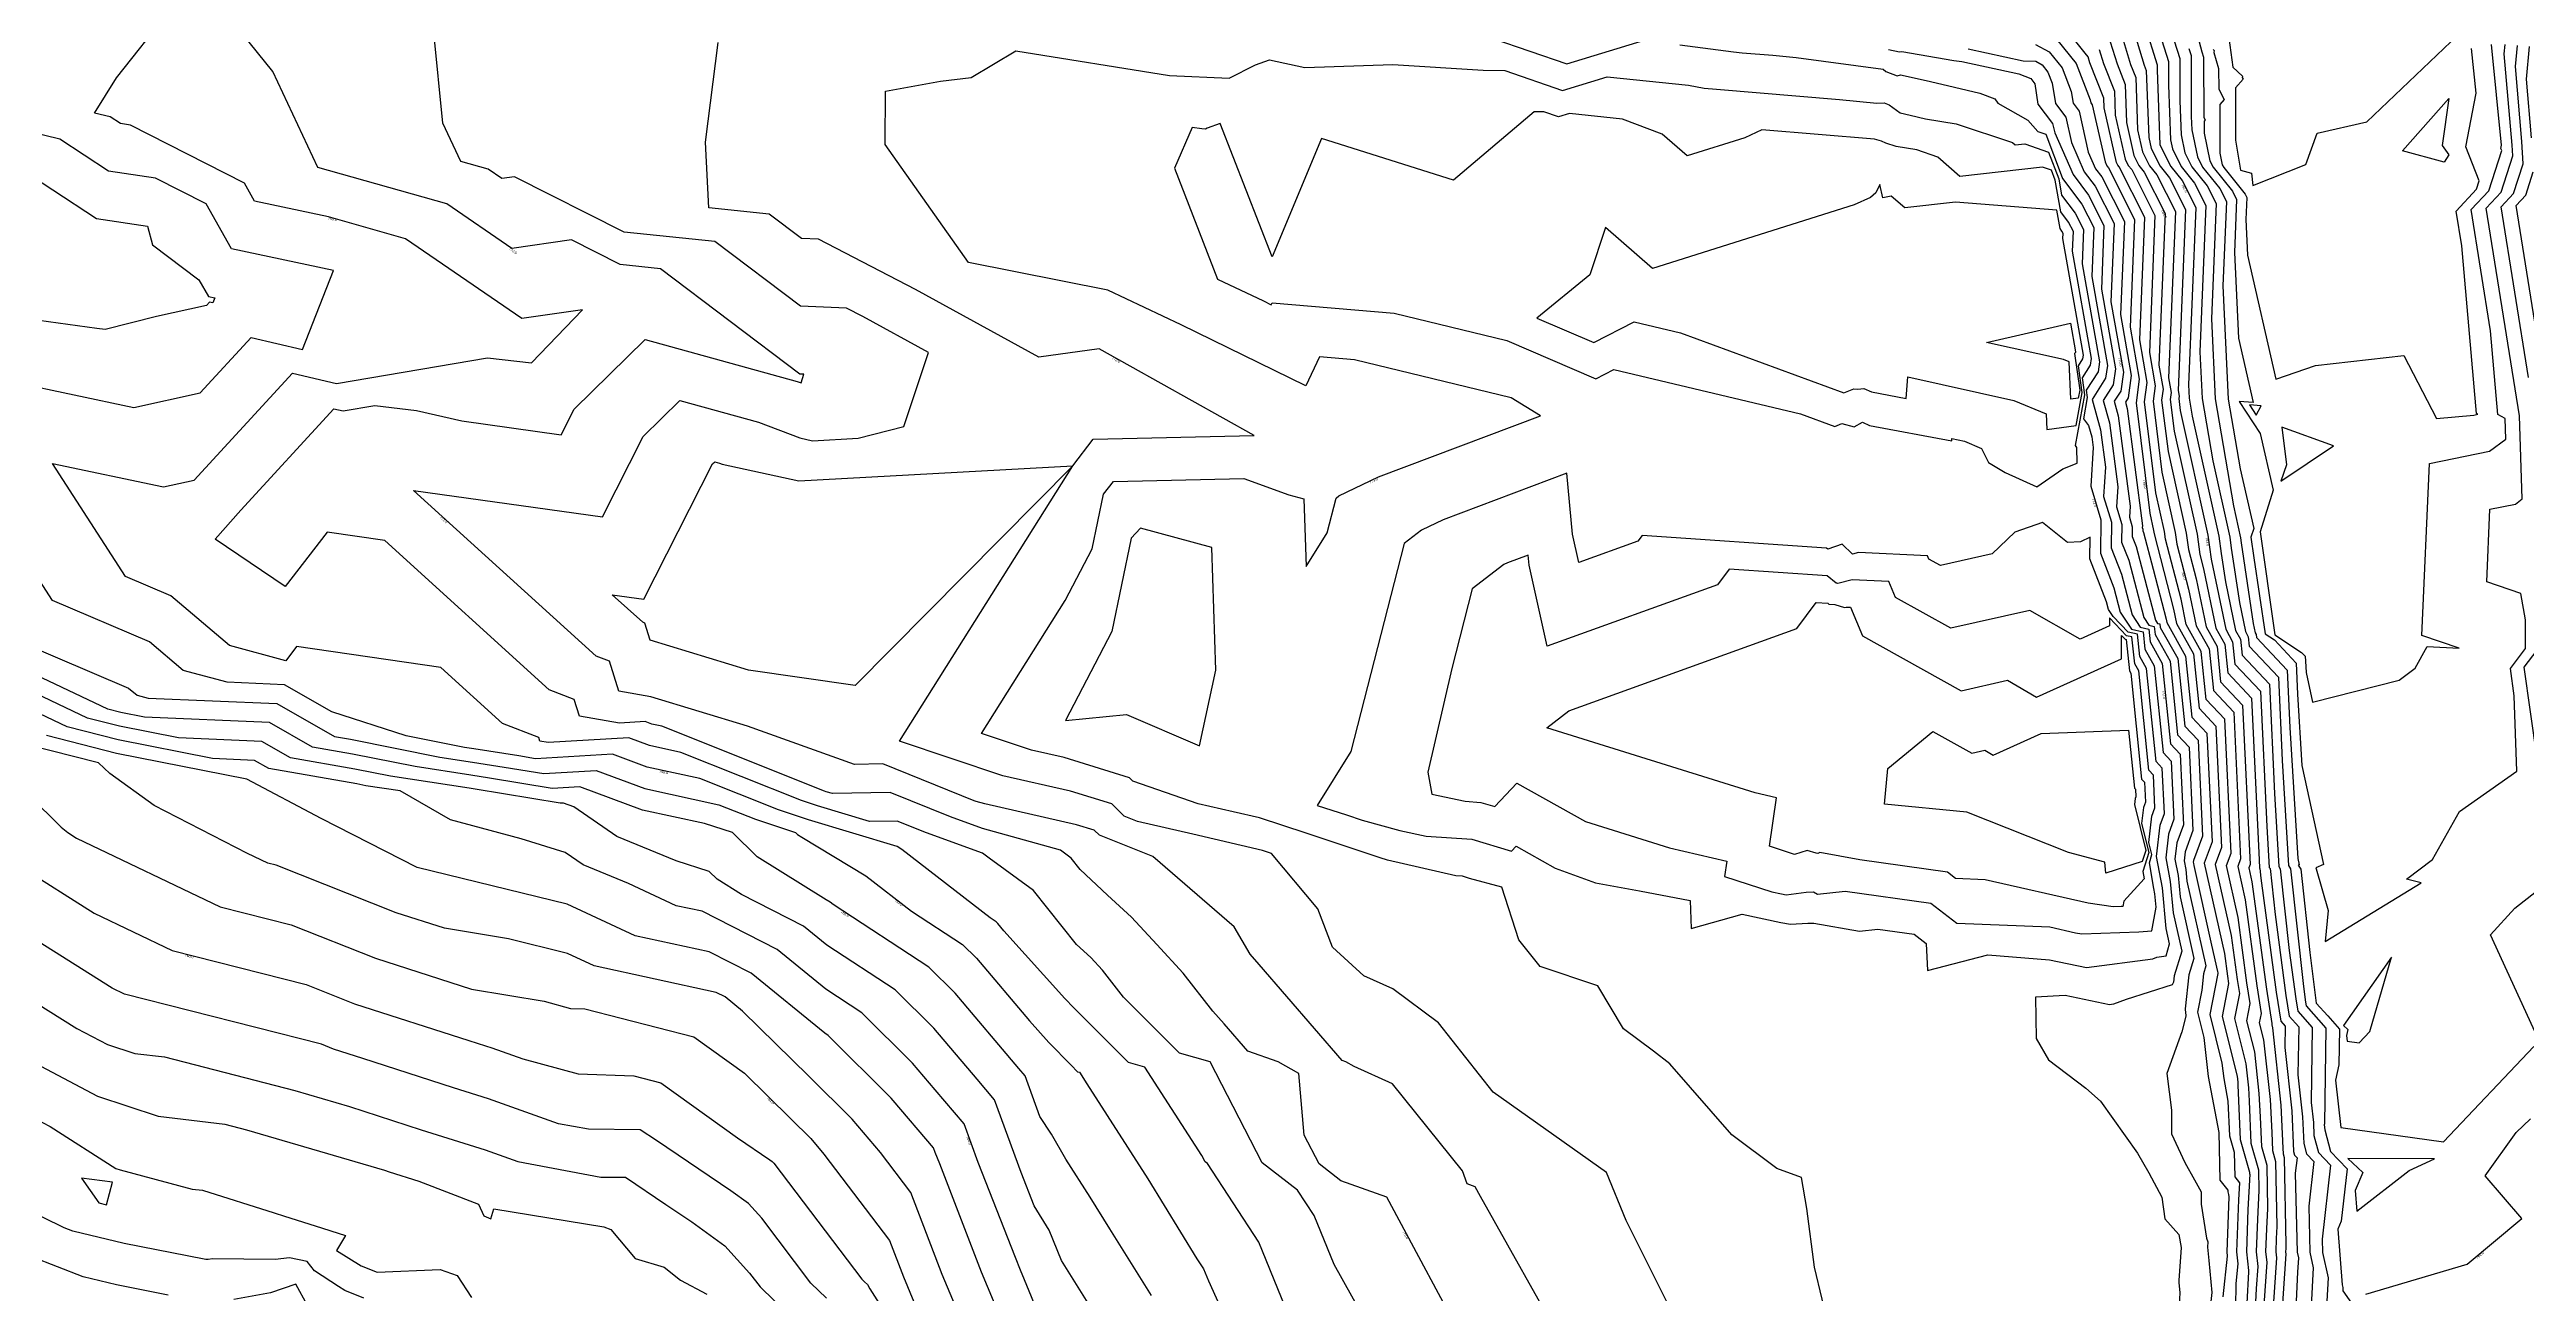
# Model space of a CAD drawing. Extents: x 1684434 to 1702565, y 997334 to 1000228.
# Drawn here: x 1699718.4 to 1700201.3, y 999143.1 to 999385.8 of the extents above; entities that cross this region are included whole.
import ezdxf

# ---------------------------------------------------------------- set-up
doc = ezdxf.new("R2010")
doc.units = 0
doc.layers.add('Default', color=7, linetype='Continuous')

msp = doc.modelspace()

# ---------------------------------------------------------------- linework, layer by layer
at = {"layer": 'Default'}
for points in [[(1699979.47, 999129.67), (1699968.82, 999148.77), (1699964.9, 999158.37), (1699961.71, 999163.25), (1699954.78, 999168.61), (1699944.66, 999188.28), (1699938.69, 999190), (1699927.77, 999200.9), (1699923.65, 999206.16), (1699921.37, 999208.64), (1699918.63, 999211.22), (1699910.19, 999221.72), (1699901.57, 999228.04), (1699900.29, 999229.03), (1699889.35, 999232.99), (1699883.67, 999235.28), (1699878.25, 999235.17), (1699868.08, 999238.25), (1699864.98, 999239.28), (1699841.45, 999248.66), (1699835.33, 999250), (1699831.32, 999251.49), (1699815.62, 999250.57), (1699813.98, 999250.85), (1699813.76, 999251.54), (1699806.71, 999254.3), (1699794.69, 999265.21), (1699766.57, 999269.29), (1699764.45, 999266.53), (1699753.49, 999269.49), (1699742.02, 999279.22), (1699733.21, 999282.98), (1699718.99, 999305.03), (1699740.58, 999300.44), (1699746.6, 999301.78), (1699765.74, 999322.62), (1699774.36, 999320.64), (1699803.8, 999325.65), (1699812.37, 999324.66), (1699822.32, 999335.01), (1699810.47, 999333.3), (1699787.81, 999348.84), (1699772.75, 999353.1), (1699758.37, 999356.17), (1699756.4, 999359.68), (1699734.15, 999371.01), (1699732.22, 999371.3), (1699730.22, 999372.61), (1699727.18, 999373.35), (1699731.46, 999380.2), (1699751.82, 999406.04)], [(1700124.45, 999390.16), (1700126.74, 999382.71), (1700127.16, 999381.65), (1700127.64, 999368.61), (1700128.12, 999366.47), (1700129.85, 999363.01), (1700131.67, 999360.75), (1700134.8, 999354.56), (1700133.36, 999319.24), (1700133.55, 999318.16), (1700133.48, 999317.66), (1700133.77, 999315.35), (1700139.17, 999291.04), (1700139.81, 999286.36), (1700139.86, 999286.02), (1700142.63, 999272.67), (1700143.99, 999270.25), (1700144.43, 999265.9), (1700149.42, 999260.61), (1700150.65, 999234.2), (1700151.12, 999226.24), (1700151.28, 999225.99), (1700152.26, 999217.08), (1700154.39, 999201.24), (1700155.04, 999197.22), (1700156.86, 999195.15), (1700156.71, 999185.77), (1700157.61, 999177.6), (1700157.85, 999172.4), (1700158.39, 999170.37), (1700159.81, 999168.89), (1700158.82, 999160.15), (1700159.03, 999151.18), (1700159.71, 999148.13), (1700159.28, 999140.66)], [(1700126.89, 999390.44), (1700129.27, 999382.79), (1700129.27, 999381.82), (1700129.81, 999367.17), (1700131.91, 999362.97), (1700134.12, 999360.22), (1700136.79, 999354.95), (1700135.38, 999320.34), (1700135.5, 999317.74), (1700136.09, 999314.26), (1700141.29, 999290.86), (1700141.76, 999287.43), (1700142.58, 999281.94), (1700144.55, 999272.45), (1700145.52, 999270.73), (1700145.83, 999267.63), (1700151.16, 999261.97), (1700152.16, 999240.65), (1700153, 999226.41), (1700153.28, 999225.96), (1700155.02, 999210.03), (1700156.29, 999200.61), (1700156.68, 999198.22), (1700159.52, 999195), (1700159.28, 999180.41), (1700159.72, 999176.47), (1700159.83, 999173.96), (1700160.72, 999170.61), (1700163.06, 999168.16), (1700161.44, 999153.72), (1700161.5, 999151.15), (1700162.6, 999146.2), (1700162.01, 999135.96)], [(1700142.85, 999390.92), (1700144.04, 999382.31), (1700145.91, 999380.57), (1700145.85, 999380.32), (1700146.03, 999379.97), (1700144.52, 999378.28), (1700144.55, 999368.1), (1700145.5, 999362.22), (1700147.64, 999361.63), (1700147.93, 999359.25), (1700158.27, 999363.3), (1700160.47, 999369.44), (1700170.12, 999371.63), (1700186.5, 999387.26)], [(1699995.4, 999131.46), (1699979.1, 999161.9), (1699970.16, 999165.12), (1699965.89, 999168.42), (1699963, 999174.04), (1699961.96, 999186.03), (1699957.89, 999188.31), (1699952.02, 999190.37), (1699947.39, 999195.72), (1699945.2, 999198.22), (1699939.42, 999205.58), (1699934.26, 999211.22), (1699929.35, 999216.52), (1699924.67, 999220.83), (1699919.34, 999225.85), (1699917.56, 999228.06), (1699915.49, 999229.57), (1699900.27, 999233.84), (1699894.01, 999236.1), (1699882.25, 999240.84), (1699871.02, 999240.63), (1699869.82, 999240.99), (1699869.46, 999241.11), (1699837.73, 999253.77), (1699835.78, 999254.2), (1699834.5, 999254.67), (1699829.5, 999254.38), (1699821.69, 999255.72), (1699820.66, 999258.98), (1699815.82, 999260.88), (1699783.74, 999289.98), (1699772.49, 999291.61), (1699764.34, 999281), (1699750.71, 999290.26), (1699755.69, 999295.94), (1699773.82, 999315.68), (1699775.64, 999315.26), (1699781.84, 999316.32), (1699789.95, 999315.38), (1699798.76, 999313.32), (1699818.14, 999310.61), (1699820.68, 999315.6), (1699834.48, 999329.22), (1699864.15, 999321.03), (1699864.89, 999320.75), (1699865.44, 999322.42), (1699864.67, 999322.45), (1699837.52, 999343.01), (1699829.66, 999343.82), (1699820.15, 999348.62), (1699808.52, 999346.95), (1699795.86, 999355.63), (1699770.68, 999362.75), (1699761.92, 999381.48), (1699755.94, 999388.85)], [(1700013.92, 999132.55), (1699997.34, 999162.03), (1699996.31, 999163.94), (1699994.74, 999164.51), (1699993.86, 999167.04), (1699980.18, 999184.03), (1699972.73, 999187.43), (1699971.11, 999188.34), (1699970.42, 999188.59), (1699954.2, 999207.31), (1699952.45, 999209.31), (1699949.33, 999214.64), (1699933.46, 999228.35), (1699923.08, 999232.5), (1699922.04, 999233.5), (1699918.63, 999234.55), (1699900.71, 999238.61), (1699899.07, 999239.07), (1699898.68, 999239.21), (1699880.83, 999246.41), (1699875.33, 999246.3), (1699854.43, 999253.77), (1699835.59, 999259.52), (1699829.4, 999260.59), (1699827.57, 999266.43), (1699824.93, 999267.46), (1699789.35, 999299.73), (1699826.19, 999294.59), (1699834.15, 999310.26), (1699841.28, 999317.29), (1699856.59, 999313.06), (1699864.64, 999310.01), (1699867.12, 999309.46), (1699876.02, 999309.95), (1699884.95, 999312.25), (1699889.75, 999326.65), (1699876.92, 999333.68), (1699873.77, 999335.32), (1699864.82, 999335.67), (1699848.11, 999348.33), (1699830.43, 999350.14), (1699809.02, 999360.94), (1699806.57, 999360.59), (1699803.9, 999362.42), (1699798.6, 999363.92), (1699795.09, 999371.42), (1699793.34, 999389.05)], [(1700034.07, 999140.69), (1700025.73, 999157.35), (1700021.91, 999166.76), (1699999.8, 999182.42), (1699989.14, 999195.92), (1699980.28, 999202.52), (1699974.64, 999205.11), (1699968.49, 999210.67), (1699965.66, 999218.14), (1699956.6, 999228.94), (1699955.46, 999229.33), (1699954.89, 999229.51), (1699941.31, 999232.71), (1699930.51, 999235.2), (1699927.92, 999236.24), (1699925.48, 999238.62), (1699917.42, 999241.1), (1699904.22, 999244.09), (1699884.07, 999250.88), (1699917.86, 999304.56), (1699921.88, 999309.75), (1699953.26, 999310.45), (1699923, 999327.36), (1699911.28, 999325.77), (1699887.22, 999338.96), (1699868.32, 999348.76), (1699864.97, 999348.9), (1699858.7, 999353.64), (1699846.91, 999354.85), (1699846.28, 999367.7), (1699848.77, 999387.1)], [(1700065.43, 999135.79), (1700062.45, 999148.29), (1700060.99, 999159.68), (1700059.94, 999165.77), (1700055.11, 999167.54), (1700046.36, 999174.08), (1700034.28, 999187.94), (1700031.08, 999190.42), (1700025.21, 999194.75), (1700020.21, 999203.12), (1700009.01, 999206.88), (1700004.81, 999212.11), (1700001.54, 999222.35), (1699995.24, 999224.09), (1699993.84, 999224.51), (1699992.56, 999224.6), (1699979.26, 999227.66), (1699977.8, 999228.07), (1699963.34, 999232.9), (1699954.25, 999235.87), (1699949.16, 999237.07), (1699942.34, 999238.65), (1699929.58, 999243.08), (1699928.91, 999243.73), (1699916.2, 999247.65), (1699909.83, 999249.09), (1699900.1, 999252.37), (1699916.41, 999278.28), (1699921.68, 999288.4), (1699923.86, 999299.01), (1699925.8, 999301.51), (1699951.19, 999302.08), (1699959.99, 999298.93), (1699962.94, 999298.13), (1699963.36, 999284.94), (1699967.46, 999291.49), (1699969.19, 999298.26), (1699969.75, 999298.69), (1699977.48, 999302.41), (1700009.07, 999314.32), (1700003.36, 999317.81), (1699972.77, 999325.25), (1699965.97, 999325.83), (1699963.32, 999320.15), (1699939.03, 999332.04), (1699924.71, 999338.82), (1699897.53, 999344.23), (1699881.28, 999367.2), (1699881.36, 999377.63), (1699892.09, 999379.58), (1699898.06, 999380.32), (1699906.79, 999385.5), (1699936.73, 999380.71), (1699948.38, 999380.14), (1699953.51, 999382.76), (1699956.2, 999383.76), (1699963.1, 999382.23), (1699980.25, 999382.84), (1699997.86, 999381.7), (1700002.11, 999381.66), (1700013.36, 999377.78), (1700022.02, 999380.43), (1700037.92, 999378.77), (1700040.94, 999378.23), (1700043.34, 999378.03), (1700067.34, 999376.02), (1700074.62, 999375.32), (1700076.08, 999375.33), (1700077.01, 999374.98), (1700079.2, 999373.39), (1700081.13, 999372.98), (1700084.11, 999372.26), (1700090.08, 999371.28), (1700101.08, 999367.59), (1700101.58, 999367.15), (1700103.47, 999367.36), (1700108.12, 999365.72), (1700110.09, 999360.54), (1700110.65, 999357.35), (1700113.31, 999353.84), (1700114.92, 999350.65), (1700114.65, 999343.96), (1700118.02, 999324.82), (1700117.75, 999322.9), (1700115.46, 999319.31), (1700115.65, 999317.91), (1700114.89, 999313.74), (1700115.88, 999312.43), (1700116.51, 999310.18), (1700116.78, 999308.1), (1700116.32, 999300.6), (1700118.31, 999294.02), (1700118.23, 999287.49), (1700120.85, 999280.73), (1700122.09, 999276), (1700124.27, 999272.72), (1700126.53, 999272.21), (1700126.89, 999268.8), (1700128.72, 999265.53), (1700130.45, 999248.63), (1700132.02, 999246.96), (1700132.55, 999235.63), (1700131.48, 999232.74), (1700130.95, 999228.08), (1700131.84, 999223.46), (1700132.38, 999217.4), (1700134.06, 999209.89), (1700132.58, 999205.06), (1700132.46, 999203.85), (1700132.17, 999203.36), (1700123.22, 999200.47), (1700120.79, 999199.54), (1700119.98, 999199.44), (1700111.31, 999201.25), (1700105.53, 999200.95), (1700105.66, 999192.84), (1700108.08, 999188.72), (1700115.35, 999183.2), (1700118.24, 999180.62), (1700125.47, 999170.49), (1700127.65, 999166.64), (1700130.18, 999161.89), (1700130.79, 999157.7), (1700133.47, 999154.63), (1700133.95, 999152.09)], [(1699999.74, 999387.92), (1700014.17, 999382.94), (1700029.34, 999387.57)], [(1700036.19, 999386.69), (1700046.7, 999385.27), (1700048.34, 999385.13), (1700054.34, 999384.63), (1700058.88, 999384.19), (1700075.88, 999381.95), (1700076.41, 999381.46), (1700078.58, 999380.63), (1700079.24, 999380.83), (1700084.21, 999379.68), (1700087.32, 999379.02), (1700094.68, 999377.24), (1700097.62, 999376.16), (1700098.21, 999375.3), (1700104.07, 999372), (1700105.98, 999369.79), (1700107.57, 999369.23), (1700110.77, 999360.81), (1700110.8, 999360.61), (1700114.6, 999355.6), (1700116.91, 999351.04), (1700116.52, 999341.49), (1700119.57, 999324.15), (1700119.22, 999321.63), (1700116.59, 999317.51), (1700118.24, 999311.57), (1700119.18, 999304.29), (1700118.84, 999298.58), (1700120.35, 999293.56), (1700120.29, 999288.58), (1700122.29, 999283.43), (1700124.38, 999275.49), (1700125.97, 999273.09), (1700127.62, 999272.71), (1700127.89, 999270.22), (1700130.25, 999266), (1700131.85, 999250.36), (1700133.76, 999248.33), (1700134.4, 999234.53), (1700133.11, 999231.02), (1700132.74, 999227.81), (1700133.35, 999224.63), (1700133.73, 999220.47), (1700136.41, 999208.46), (1700135.44, 999205.27), (1700134.76, 999198.66), (1700134.71, 999198.39), (1700134.79, 999198.08), (1700134.88, 999197.25), (1700134.06, 999194.18), (1700131.13, 999186.06), (1700132.06, 999178.87), (1700132.06, 999174.27), (1700134.64, 999168.7), (1700136.58, 999165.27), (1700137.82, 999162.94), (1700137.84, 999160.58), (1700138.92, 999153.9), (1700139.15, 999153.22), (1700139.07, 999152.15), (1700139.35, 999149.55), (1700139.9, 999143.32)], [(1700076.88, 999385.76), (1700079.05, 999385.3), (1700079.5, 999385.34), (1700089.62, 999383.58), (1700091.2, 999383.39), (1700102.29, 999380.99), (1700104.67, 999380.11), (1700105.4, 999379.05), (1700106.02, 999375.12), (1700108.89, 999371.35), (1700109.31, 999369.5), (1700112.87, 999361.36), (1700115.9, 999357.36), (1700118.9, 999351.43), (1700118.39, 999339.02), (1700121.12, 999323.49), (1700120.7, 999320.37), (1700118.75, 999317.33), (1700119.97, 999312.95), (1700121.59, 999300.48), (1700121.35, 999296.55), (1700122.39, 999293.1), (1700122.35, 999289.68), (1700123.72, 999286.14), (1700126.66, 999274.98), (1700127.67, 999273.45), (1700128.72, 999273.22), (1700128.89, 999271.64), (1700131.78, 999266.48), (1700133.24, 999252.09), (1700135.5, 999249.69), (1700136.26, 999233.43), (1700134.73, 999229.29), (1700134.53, 999227.54), (1700134.87, 999225.81), (1700135.07, 999223.54), (1700138.76, 999207.02), (1700138.29, 999205.49), (1700137.96, 999202.29), (1700137.12, 999197.98), (1700138.35, 999193.08), (1700139.23, 999185.47), (1700141.28, 999174.55), (1700141.48, 999165.24), (1700143.06, 999163.3), (1700143.07, 999162.98), (1700143.16, 999162.42), (1700143.24, 999161.95)], [(1700092.46, 999385.87), (1700103.14, 999383.55), (1700105.59, 999383.47), (1700106.83, 999382.79), (1700107.99, 999381.35), (1700108.83, 999379.21), (1700109.46, 999375.2), (1700111.47, 999372.56), (1700112.58, 999367.62), (1700115.07, 999361.92), (1700117.19, 999359.12), (1700120.89, 999351.82), (1700120.26, 999336.55), (1700122.68, 999322.82), (1700122.17, 999319.1), (1700120.92, 999317.15), (1700121.7, 999314.33), (1700123.99, 999296.67), (1700123.86, 999294.52), (1700124.43, 999292.64), (1700124.41, 999290.78), (1700125.16, 999288.84), (1700128.94, 999274.47), (1700129.37, 999273.82), (1700129.81, 999273.72), (1700129.88, 999273.05), (1700133.3, 999266.95), (1700134.64, 999253.81), (1700137.24, 999251.06), (1700138.11, 999232.33), (1700136.36, 999227.56), (1700136.32, 999227.27), (1700136.38, 999226.98), (1700136.41, 999226.61), (1700139.88, 999211.09), (1700141.04, 999205.92), (1700141.08, 999205.64), (1700141.09, 999205.55), (1700139.54, 999197.56), (1700141.91, 999188.08), (1700142.26, 999185.04), (1700143.08, 999180.67), (1700143.37, 999173.85), (1700144.28, 999170.68), (1700144.39, 999165.87)], [(1700105.57, 999386.75), (1700108.23, 999385.28), (1700110.74, 999382.18), (1700112.54, 999377.56), (1700112.9, 999375.27), (1700114.04, 999373.76), (1700115.85, 999365.74), (1700117.28, 999362.48), (1700118.49, 999360.89), (1700122.88, 999352.21), (1700122.13, 999334.08), (1700124.23, 999322.15), (1700123.64, 999317.84), (1700123.08, 999316.97), (1700123.43, 999315.72), (1700126.4, 999292.85), (1700126.38, 999292.5), (1700126.47, 999292.18), (1700126.47, 999291.87), (1700126.59, 999291.55), (1700128.48, 999284.38), (1700131, 999274.62), (1700131.13, 999274.03), (1700134.83, 999267.42), (1700136.04, 999255.54), (1700138.98, 999252.42), (1700139.97, 999231.23), (1700138.43, 999227.05), (1700142.38, 999209.42), (1700142.98, 999205.01), (1700143.2, 999203.6), (1700141.95, 999197.15), (1700144.85, 999185.53), (1700144.98, 999184.37), (1700145.01, 999183.73), (1700145.47, 999173.15), (1700147.28, 999166.81), (1700147.29, 999166.5), (1700147.35, 999166.43), (1700146.98, 999159.5), (1700146.66, 999151.25), (1700147.07, 999147.6)], [(1700109.64, 999387.77), (1700113.48, 999383.01), (1700116.24, 999375.91), (1700116.33, 999375.34), (1700116.62, 999374.97), (1700119.12, 999363.86), (1700119.48, 999363.04), (1700119.78, 999362.65), (1700124.86, 999352.61), (1700124, 999331.6), (1700125.78, 999321.49), (1700125.15, 999316.86), (1700127.83, 999295.3), (1700128.58, 999291.95), (1700128.67, 999291.28), (1700132.47, 999276.58), (1700133.04, 999273.8), (1700136.36, 999267.89), (1700137.44, 999257.27), (1700140.72, 999253.79), (1700141.82, 999230.13), (1700140.61, 999226.83), (1700143.73, 999212.93), (1700144.88, 999204.38), (1700145.32, 999201.65), (1700144.36, 999196.74), (1700146.58, 999187.89), (1700147.09, 999183.24), (1700147.21, 999180.66), (1700147.56, 999172.44), (1700149.04, 999167.28), (1700149.12, 999163.24), (1700148.82, 999157.62), (1700148.57, 999151.24), (1700148.89, 999148.42), (1700148.6, 999144.1), (1700148.11, 999134.89)], [(1700150.15, 999140.88), (1700150.71, 999149.24), (1700150.49, 999151.23), (1700150.66, 999155.73), (1700150.87, 999159.71), (1700150.7, 999168.07), (1700149.65, 999171.74), (1700149.4, 999177.59), (1700149.19, 999182.11), (1700148.3, 999190.24), (1700146.77, 999196.32), (1700147.43, 999199.7), (1700146.78, 999203.75), (1700145.07, 999216.44), (1700142.79, 999226.61), (1700143.68, 999229.03), (1700142.46, 999255.15), (1700138.84, 999258.99), (1700137.88, 999268.36), (1700134.96, 999273.58), (1700133.93, 999278.55), (1700130.9, 999290.27), (1700130.69, 999291.76), (1700129.02, 999299.31), (1700126.81, 999317.02), (1700127.34, 999320.82), (1700125.88, 999329.13), (1700126.85, 999353), (1700121.85, 999362.88), (1700121.59, 999363.2), (1700121.34, 999363.69), (1700118.93, 999374.4), (1700118.86, 999376.26), (1700116.15, 999383.15), (1700115.8, 999384.31), (1700115.25, 999385.03), (1700111.64, 999389.51)], [(1700117.96, 999385.77), (1700118.8, 999383.04), (1700120.94, 999377.61), (1700121.11, 999372.95), (1700123.04, 999364.39), (1700123.65, 999363.15), (1700124.31, 999362.35), (1700128.84, 999353.39), (1700127.75, 999326.66), (1700128.89, 999320.16), (1700128.48, 999317.18), (1700130.21, 999303.32), (1700132.81, 999291.58), (1700133.13, 999289.26), (1700135.39, 999280.52), (1700136.88, 999273.35), (1700139.41, 999268.84), (1700140.24, 999260.72), (1700144.2, 999256.52), (1700145.53, 999227.93), (1700144.97, 999226.39), (1700146.42, 999219.94), (1700148.68, 999203.12), (1700149.55, 999197.76), (1700149.19, 999195.91), (1700150.02, 999192.59), (1700151.3, 999180.98), (1700151.6, 999174.52), (1700151.75, 999171.04), (1700152.37, 999168.86), (1700152.63, 999156.17), (1700152.5, 999153.85), (1700152.4, 999151.23), (1700152.53, 999150.06), (1700151.7, 999137.65)], [(1700120.12, 999387.23), (1700121.45, 999382.93), (1700123.01, 999378.96), (1700123.28, 999371.51), (1700124.73, 999365.08), (1700125.72, 999363.11), (1700126.76, 999361.82), (1700130.83, 999353.78), (1700129.62, 999324.19), (1700130.44, 999319.49), (1700130.15, 999317.34), (1700131.39, 999307.33), (1700134.93, 999291.4), (1700135.36, 999288.25), (1700136.85, 999282.49), (1700138.8, 999273.13), (1700140.94, 999269.31), (1700141.64, 999262.45), (1700145.94, 999257.88), (1700147.39, 999226.83), (1700147.15, 999226.18), (1700147.76, 999223.45), (1700150.59, 999202.49), (1700151.66, 999195.81), (1700151.6, 999195.5), (1700151.74, 999194.95), (1700153.4, 999179.86), (1700153.79, 999171.45), (1700153.84, 999170.34), (1700154.04, 999169.65), (1700154.38, 999152.63), (1700154.35, 999151.97), (1700154.32, 999151.22), (1700154.35, 999150.88), (1700153.25, 999134.43)], [(1700122.29, 999388.69), (1700124.09, 999382.82), (1700125.09, 999380.3), (1700125.46, 999370.06), (1700126.43, 999365.78), (1700127.78, 999363.06), (1700129.22, 999361.29), (1700132.82, 999354.17), (1700131.49, 999321.72), (1700132, 999318.83), (1700131.81, 999317.5), (1700132.58, 999311.34), (1700137.05, 999291.22), (1700137.6, 999287.24), (1700138.32, 999284.46), (1700140.72, 999272.9), (1700142.46, 999269.78), (1700143.03, 999264.18), (1700147.68, 999259.25), (1700149.15, 999227.74), (1700149.25, 999226.07), (1700149.28, 999226.01), (1700149.49, 999224.14), (1700152.49, 999201.87), (1700153.39, 999196.22), (1700154.21, 999195.3), (1700154.14, 999191.13), (1700155.51, 999178.73), (1700155.87, 999170.84), (1700156.06, 999170.14), (1700156.55, 999169.62), (1700156.21, 999166.59), (1700156.56, 999151.2), (1700156.82, 999150.06), (1700156.66, 999147.26), (1700156.08, 999134.45)], [(1700129.74, 999388.95), (1700131.47, 999383.39), (1700131.49, 999378.79), (1700131.89, 999368.13), (1700132.24, 999366.39), (1700133.98, 999362.92), (1700136.58, 999359.69), (1700138.78, 999355.35), (1700137.61, 999326.79), (1700138.04, 999317.68), (1700140.11, 999305.52), (1700143.41, 999290.67), (1700143.71, 999288.5), (1700145.3, 999277.87), (1700146.47, 999272.22), (1700147.04, 999271.2), (1700147.23, 999269.36), (1700152.9, 999263.34), (1700153.66, 999247.1), (1700154.87, 999226.59), (1700155.28, 999225.93), (1700157.79, 999202.98), (1700158.19, 999199.98), (1700158.32, 999199.22), (1700162.17, 999194.85), (1700161.87, 999176.19), (1700161.83, 999176), (1700161.94, 999175.05), (1700163.04, 999170.84), (1700166.31, 999167.43), (1700165.17, 999157.25), (1700164.5, 999155.67), (1700165.36, 999144.85), (1700165.49, 999144.27), (1700165.45, 999143.63), (1700170.99, 999135.76)], [(1700132.59, 999387.45), (1700133.68, 999383.98), (1700133.71, 999375.76), (1700133.96, 999369.09), (1700134.68, 999365.61), (1700136.04, 999362.87), (1700139.03, 999359.16), (1700140.77, 999355.74), (1700139.85, 999333.24), (1700140.59, 999317.63), (1700144.13, 999296.77), (1700145.53, 999290.49), (1700145.65, 999289.57), (1700148.01, 999273.79), (1700148.39, 999272), (1700148.57, 999271.67), (1700148.63, 999271.08), (1700154.64, 999264.7), (1700155.16, 999253.55), (1700156.67, 999227.97), (1700156.93, 999226.76), (1700156.79, 999226.69), (1700157.28, 999225.91), (1700159.06, 999209.66), (1700160.24, 999199.73), (1700162.53, 999197.3), (1700164.83, 999194.7), (1700164.71, 999187.7), (1700164.01, 999184.73), (1700165.08, 999175.52), (1700185.1, 999172.72), (1700202.68, 999191.28)], [(1700135.45, 999385.96), (1700135.88, 999384.57), (1700135.93, 999372.72), (1700136.03, 999370.06), (1700137.11, 999364.83), (1700138.11, 999362.83), (1700141.49, 999358.63), (1700142.76, 999356.13), (1700142.08, 999339.69), (1700143.14, 999317.57), (1700145.45, 999303.96), (1700148.09, 999292.35), (1700147.56, 999290.64), (1700148.14, 999286.59), (1700150.3, 999271.78), (1700152.12, 999270.59), (1700156.38, 999266.07), (1700156.66, 999260.01), (1700157.49, 999246.1), (1700161.68, 999226.81), (1700160.21, 999226.15), (1700160.27, 999225.94), (1700162.6, 999217.86), (1700162.04, 999211.81), (1700180.77, 999223.25), (1700177.86, 999223.93), (1700182.97, 999227.79), (1700188.19, 999237.16), (1700199.4, 999244.99), (1700198.9, 999259.69), (1700198.14, 999265.06), (1700201.09, 999268.93), (1700201.06, 999269.73), (1700201.11, 999274.51), (1700200.19, 999279.63), (1700193.52, 999281.91), (1700194.16, 999296.1), (1700199.11, 999297.1), (1700200.46, 999298.1), (1700199.89, 999314.29), (1700193.41, 999354.8), (1700196.32, 999357.93), (1700198.61, 999364.99), (1700198.51, 999367.09), (1700196.95, 999384.92), (1700197.12, 999386.74)], [(1700137.47, 999387.23), (1700138, 999385.32), (1700138.32, 999384.24), (1700138.38, 999372.52), (1700138.65, 999372.02), (1700138.43, 999371.78), (1700138.44, 999369.41), (1700139.54, 999364.05), (1700140.17, 999362.78), (1700143.94, 999358.1), (1700144.74, 999356.52), (1700144.32, 999346.15), (1700145.11, 999329.44), (1700147.99, 999316.88), (1700145.28, 999317.1), (1700149.37, 999310.86), (1700151.89, 999299.79), (1700149.36, 999291.68), (1700152.08, 999272.5), (1700152.22, 999271.57), (1700157.44, 999268.16), (1700158.12, 999267.43), (1700158.17, 999266.46), (1700158.3, 999264.23), (1700159.56, 999258.43), (1700176.47, 999262.76), (1700179.6, 999265.12), (1700181.93, 999269.32), (1700188.12, 999268.99), (1700180.84, 999271.48), (1700182.34, 999305.02), (1700194.05, 999307.4), (1700197.23, 999309.75), (1700197.09, 999313.79), (1700195.7, 999314.54), (1700194.28, 999330.87), (1700190.5, 999354.52), (1700193.92, 999358.21), (1700196.46, 999366.04), (1700196.3, 999366.46), (1700196.42, 999367.11), (1700194.45, 999386.75)], [(1700140.19, 999385.77), (1700140.41, 999385.57), (1700140.31, 999385.17), (1700141.25, 999382.06), (1700141.27, 999377.99), (1700142.34, 999375.99), (1700141.48, 999375.03), (1700141.5, 999365.54), (1700141.97, 999363.27), (1700142.24, 999362.73), (1700146.4, 999357.57), (1700146.73, 999356.91), (1700146.56, 999352.6), (1700146.89, 999345.65), (1700152.42, 999321.47), (1700160.11, 999324.1), (1700177.37, 999326.08), (1700183.74, 999313.76), (1700191.02, 999314.43), (1700191.82, 999314.63), (1700191.51, 999314.79), (1700188.66, 999347.45), (1700187.58, 999354.24), (1700191.53, 999358.49), (1700192.06, 999360.14), (1700189.45, 999366.8), (1700191.46, 999377.25), (1700190.58, 999385.98)], [(1700201.65, 999321.81), (1700196.33, 999355.08), (1700198.72, 999357.65), (1700200.6, 999363.45), (1700200.38, 999367.79), (1700199.1, 999382.44), (1700199.51, 999386.53)], [(1700202.26, 999368.5), (1700201.26, 999379.96), (1700201.89, 999386.32)], [(1700185.22, 999363.79), (1700177.08, 999366), (1700186.15, 999376.2), (1700184.84, 999367.03), (1700186.12, 999365.22), (1700185.22, 999363.79)], [(1699711.58, 999320.85), (1699734.82, 999315.92), (1699747.78, 999318.8), (1699757.67, 999329.56), (1699767.69, 999327.26), (1699773.73, 999342.64), (1699753.86, 999346.88), (1699748.95, 999355.65), (1699739.06, 999360.69), (1699729.87, 999362.05), (1699720.38, 999368.3), (1699705.95, 999371.77)], [(1700114.7, 999321.69), (1700116.28, 999324.16), (1700116.46, 999325.48), (1700112.78, 999346.44), (1700112.94, 999350.26), (1700112.01, 999352.08), (1700110.49, 999354.09), (1700109.42, 999360.26), (1700108.68, 999362.2), (1700106.93, 999362.82), (1700090.83, 999361.01), (1700086.53, 999364.78), (1700082.41, 999366.17), (1700078.41, 999366.82), (1700076.41, 999367.52), (1700075.52, 999367.85), (1700074.15, 999368.27), (1700052.2, 999370.07), (1700048.88, 999368.53), (1700037.63, 999364.99), (1700032.76, 999369.23), (1700025.02, 999372.2), (1700014.71, 999373.28), (1700012.54, 999372.62), (1700009.73, 999373.59), (1700007.81, 999373.61), (1699992.1, 999360.26), (1699966.36, 999368.38), (1699956.73, 999345.32), (1699946.61, 999371.33), (1699944.09, 999370.39), (1699943.77, 999370.23), (1699943.04, 999370.27), (1699941.16, 999370.57), (1699937.68, 999362.6), (1699946.1, 999340.96), (1699955.06, 999336.72), (1699956.58, 999335.97), (1699956.75, 999336.33), (1699980.52, 999334.32), (1700002.46, 999328.98), (1700019.87, 999321.55), (1700023.35, 999323.35), (1700059.71, 999314.71), (1700066.42, 999312.24), (1700067.81, 999312.82), (1700070.21, 999312.15), (1700071.81, 999313.06), (1700073.17, 999312.44), (1700089.23, 999309.4), (1700089.27, 999309.9), (1700091.7, 999309.35), (1700095.04, 999307.96), (1700096.38, 999305.23), (1700099.66, 999303.26), (1700105.81, 999300.48), (1700110.89, 999304), (1700113.65, 999305.09), (1700113.63, 999308.15), (1700113.35, 999308.52), (1700115.16, 999318.38), (1700114.7, 999321.69)], [(1699710.55, 999363.98), (1699727.52, 999352.8), (1699737.51, 999351.32), (1699738.48, 999347.63), (1699747.52, 999340.84), (1699749.35, 999337.58), (1699750.59, 999337.32), (1699750.22, 999336.35), (1699749.59, 999336.5), (1699748.97, 999335.82), (1699739.24, 999333.66), (1699729.26, 999331.12), (1699727.64, 999331.31), (1699708.78, 999333.92)], [(1700203.41, 999329.32), (1700199.25, 999355.36), (1700201.12, 999357.37), (1700202.59, 999361.91)], [(1700114.91, 999326.15), (1700110.91, 999348.91), (1700110.95, 999349.86), (1700110.72, 999350.32), (1700110.34, 999350.82), (1700109.71, 999354.45), (1700089.94, 999355.98), (1700080.08, 999354.87), (1700077.45, 999357.18), (1700075.81, 999356.83), (1700075.21, 999359.42), (1700074.44, 999357.81), (1700073.36, 999356.89), (1700070.23, 999355.44), (1700030.86, 999343.06), (1700021.73, 999351.01), (1700018.69, 999341.78), (1700008.36, 999333.35), (1700019.46, 999328.62), (1700027.29, 999332.66), (1700036.38, 999330.5), (1700068.22, 999318.77), (1700070.13, 999319.56), (1700070.94, 999319.54), (1700072.08, 999319.65), (1700073.58, 999318.97), (1700080.37, 999317.69), (1700080.65, 999321.94), (1700101.35, 999317.32), (1700107.62, 999314.71), (1700107.78, 999311.62), (1700113.49, 999312.43), (1700114.67, 999318.86), (1700113.95, 999324.07), (1700114.81, 999325.42), (1700114.91, 999326.15)], [(1700113.88, 999317.73), (1700112.45, 999317.53), (1700112.09, 999324.83), (1700111, 999325.28), (1700096, 999328.63), (1700112.37, 999332.41), (1700113.36, 999326.81), (1700113.34, 999326.69), (1700113.19, 999326.45), (1700114.18, 999319.34), (1700113.88, 999317.73)], [(1700147.28, 999316.47), (1700148.59, 999314.47), (1700149.58, 999316.28), (1700147.28, 999316.47)], [(1700153.56, 999312.09), (1700154.46, 999304.76), (1700153.38, 999301.59), (1700163.68, 999308.46), (1700153.56, 999312.09)], [(1699962.27, 999133.18), (1699954.13, 999153.14), (1699944.11, 999168.46), (1699943.67, 999168.8), (1699943.04, 999170.04), (1699931.91, 999187.28), (1699928.74, 999188.19), (1699918.05, 999198.86), (1699916.31, 999200.64), (1699904.45, 999213.88), (1699903.24, 999215.31), (1699902.92, 999215.63), (1699901.76, 999216.39), (1699884.52, 999229.74), (1699883.63, 999230.28), (1699866.35, 999235.51), (1699860.49, 999237.44), (1699845.17, 999243.56), (1699834.87, 999245.8), (1699828.14, 999248.31), (1699813.11, 999247.43), (1699809.85, 999247.97), (1699801.13, 999249.33), (1699799.32, 999249.61), (1699787.9, 999251.88), (1699773.43, 999256.58), (1699764.2, 999261.87), (1699753.03, 999262.35), (1699744.47, 999264.66), (1699737.91, 999270.22), (1699718.94, 999278.31), (1699702.68, 999303.52)], [(1699875.42, 999261.72), (1699854.67, 999264.71), (1699835.51, 999270.56), (1699834.47, 999273.87), (1699834.03, 999274.04), (1699828.1, 999279.42), (1699834.24, 999278.56), (1699847.62, 999304.92), (1699848.07, 999305.36), (1699849.03, 999305.09), (1699849.53, 999304.9), (1699864.46, 999301.63), (1699917.86, 999304.56), (1699875.42, 999261.72)], [(1700130.69, 999236.73), (1700130.28, 999245.6), (1700129.05, 999246.9), (1700127.2, 999265.06), (1700125.89, 999267.39), (1700125.43, 999271.7), (1700123.6, 999272.12), (1700120.72, 999275.15), (1700119.81, 999276.52), (1700119.42, 999278.02), (1700116.17, 999286.39), (1700116.22, 999290.65), (1700114.34, 999289.74), (1700111.82, 999289.61), (1700106.92, 999293.52), (1700101.51, 999291.64), (1700097.08, 999287.36), (1700087.02, 999285.1), (1700084.75, 999286.36), (1700084.47, 999287.02), (1700071.04, 999287.65), (1700069.85, 999287.34), (1700067.85, 999289.27), (1700065.08, 999288.29), (1700064.82, 999288.51), (1700028.85, 999290.95), (1700028.06, 999289.87), (1700016.52, 999285.72), (1700015.29, 999291.21), (1700014.18, 999303.12), (1699990.05, 999294.02), (1699985.83, 999291.99), (1699982.45, 999289.41), (1699972.1, 999248.81), (1699965.54, 999238.33), (1699971.23, 999236.47), (1699974.27, 999235.45), (1699981.61, 999233.41), (1699986.75, 999232.32), (1699995.64, 999231.71), (1700003.4, 999229.41), (1700004.31, 999230.37), (1700011.93, 999226.09), (1700019.78, 999223.23), (1700028.33, 999221.67), (1700038.21, 999219.78), (1700038.43, 999214.33), (1700048.37, 999217.12), (1700055.94, 999215.5), (1700057.81, 999215.16), (1700061.17, 999215.33), (1700062.35, 999215.36), (1700071.24, 999213.78), (1700074.85, 999214.17), (1700081.91, 999213.19), (1700084.24, 999211.39), (1700084.47, 999206.14), (1700096.28, 999209.15), (1700108.29, 999208.22), (1700115.52, 999206.7), (1700128.43, 999208.42), (1700129.18, 999208.71), (1700131, 999208.98), (1700131.71, 999211.33), (1700131.04, 999214.33), (1700130.33, 999222.28), (1700129.16, 999228.35), (1700129.86, 999234.47), (1700130.69, 999236.73)], [(1699944.98, 999288.65), (1699931.06, 999292.43), (1699929.25, 999290.45), (1699925.49, 999272.24), (1699916.45, 999254.86), (1699928.35, 999256.08), (1699942.57, 999249.95), (1699945.75, 999264.68), (1699944.98, 999288.65)], [(1700128.84, 999237.83), (1700128.54, 999244.23), (1700127.65, 999245.18), (1700125.67, 999264.59), (1700124.89, 999265.97), (1700124.33, 999271.2), (1700123.31, 999271.43), (1700119.99, 999274.92), (1700119.99, 999273.33), (1700114.24, 999270.74), (1700104.46, 999276.36), (1700089.06, 999272.9), (1700078.28, 999278.89), (1700076.97, 999281.99), (1700069.83, 999282.33), (1700067.04, 999281.6), (1700066.83, 999281.67), (1700066.68, 999281.68), (1700064.94, 999283.12), (1700045.84, 999284.42), (1700043.56, 999281.34), (1700010.35, 999269.39), (1700006.83, 999285.17), (1700006.64, 999287.15), (1700002.62, 999285.63), (1700001.92, 999285.3), (1699995.72, 999280.57), (1699991.76, 999265.06), (1699987.09, 999244.78), (1699987.85, 999240.51), (1699994.35, 999239.13), (1699997.44, 999238.91), (1700000.14, 999238.11), (1700004.46, 999242.68), (1700017.8, 999235.19), (1700034.22, 999230.07), (1700045.39, 999227.45), (1700044.95, 999224.45), (1700054.17, 999221.45), (1700056.06, 999221.05), (1700056.96, 999220.88), (1700060.82, 999221.42), (1700062.3, 999221.46), (1700063.04, 999220.99), (1700068.46, 999221.57), (1700085.14, 999219.26), (1700090.2, 999215.34), (1700108.35, 999214.62), (1700113.36, 999213.48), (1700114.58, 999213.3), (1700125.72, 999213.64), (1700128.26, 999213.87), (1700129.05, 999218.48), (1700128.82, 999221.11), (1700128.62, 999222.1), (1700127.75, 999227.15), (1700128.24, 999228.72), (1700127.65, 999231.12), (1700128.24, 999236.2), (1700128.84, 999237.83)], [(1700126.49, 999225.41), (1700126.73, 999224.01), (1700122.79, 999219.66), (1700122.61, 999218.63), (1700122.25, 999218.6), (1700120.67, 999218.55), (1700115.82, 999219.27), (1700095.76, 999223.84), (1700089.98, 999224.07), (1700088.37, 999225.32), (1700071.3, 999227.69), (1700063.54, 999229.13), (1700063.13, 999228.95), (1700062.81, 999229.01), (1700061.06, 999229.56), (1700058.55, 999228.78), (1700053.69, 999230.36), (1700055.07, 999239.81), (1700050.88, 999240.79), (1700010.26, 999253.46), (1700014.59, 999256.8), (1700059.05, 999272.8), (1700062.82, 999277.89), (1700065.06, 999277.74), (1700065.26, 999277.57), (1700066.46, 999277.51), (1700068.31, 999276.91), (1700068.63, 999277), (1700069.47, 999276.96), (1700071.8, 999271.42), (1700091.09, 999260.7), (1700100.08, 999262.72), (1700105.78, 999259.44), (1700122.33, 999266.91), (1700122.32, 999271.48), (1700123.02, 999270.74), (1700123.24, 999270.69), (1700123.9, 999264.56), (1700124.15, 999264.11), (1700126.25, 999243.45), (1700126.8, 999242.87), (1700126.98, 999238.93), (1700126.61, 999237.92), (1700126.25, 999234.8), (1700127.65, 999229.12), (1700126.49, 999225.41)], [(1699933.19, 999142.75), (1699925.12, 999155.71), (1699921.29, 999161.94), (1699916.55, 999169.34), (1699913.72, 999174.21), (1699911.44, 999177.67), (1699908.56, 999185.58), (1699907.38, 999186.98), (1699894.93, 999201.68), (1699889.83, 999206.76), (1699871.15, 999219), (1699870.59, 999219.43), (1699869.8, 999219.9), (1699856.36, 999228.29), (1699851.52, 999233.01), (1699846.05, 999234.77), (1699833.97, 999237.41), (1699821.79, 999241.95), (1699816.35, 999241.64), (1699804.19, 999243.65), (1699800.5, 999244.23), (1699789.69, 999245.89), (1699777.48, 999248.32), (1699769.66, 999249.68), (1699761.26, 999254.49), (1699736.88, 999255.53), (1699732.27, 999256.45), (1699729.78, 999257.08), (1699704.09, 999269.27)], [(1699704.67, 999273.64), (1699733.81, 999261.22), (1699735.45, 999259.83), (1699737.59, 999259.25), (1699762.73, 999258.18), (1699773.93, 999251.76), (1699777.06, 999251.22), (1699794.5, 999247.75), (1699800.82, 999246.78), (1699807.02, 999245.81), (1699814.73, 999244.53), (1699824.97, 999245.13), (1699834.42, 999241.6), (1699848.89, 999238.45), (1699856.01, 999235.61), (1699863.82, 999233.03), (1699864.2, 999232.66), (1699865.04, 999232.13), (1699877.56, 999224.59), (1699886.45, 999217.69), (1699896.37, 999211.2), (1699899.09, 999208.5), (1699909.41, 999196.29), (1699913.19, 999192.08), (1699917.53, 999187.64), (1699918.78, 999186.39), (1699919.16, 999186.28), (1699920.64, 999183.99), (1699932.48, 999165.5), (1699942.05, 999149.91), (1699943.36, 999147.91), (1699944.32, 999145.57), (1699955.27, 999121.32)], [(1699923.12, 999137.6), (1699915.66, 999149.56), (1699913.24, 999155.51), (1699910.35, 999160.2), (1699907.78, 999166.72), (1699902.62, 999180.89), (1699899.21, 999184.9), (1699890.78, 999194.87), (1699883.28, 999202.33), (1699869.94, 999211.07), (1699865.37, 999214.79), (1699853.28, 999220.95), (1699848.52, 999223.93), (1699846.98, 999225.43), (1699840.57, 999227.49), (1699829.01, 999232.24), (1699820.59, 999238.04), (1699818.61, 999238.78), (1699817.97, 999238.74), (1699801.37, 999241.5), (1699800.19, 999241.68), (1699784.87, 999244.03), (1699777.89, 999245.42), (1699765.39, 999247.59), (1699759.79, 999250.8), (1699743.54, 999251.49), (1699732, 999253.79), (1699725.8, 999255.37), (1699705.61, 999264.95)], [(1700204.55, 999239.15), (1700200.83, 999265.29), (1700203.33, 999268.58)], [(1699913.73, 999132.98), (1699908.44, 999145.82), (1699907.65, 999147.69), (1699906.7, 999150.17), (1699899.42, 999168.67), (1699896.68, 999176.21), (1699891.05, 999182.83), (1699886.63, 999188.05), (1699876.73, 999197.9), (1699869.74, 999202.48), (1699860.27, 999210.19), (1699845.59, 999217.67), (1699840.58, 999218.77), (1699831.24, 999223.09), (1699822.4, 999226.73), (1699818.92, 999229.12), (1699810.32, 999231.78), (1699796.57, 999235.53), (1699786.75, 999241.14), (1699780.05, 999242.17), (1699778.31, 999242.52), (1699761.12, 999245.51), (1699758.32, 999247.11), (1699750.19, 999247.46), (1699731.74, 999251.12), (1699721.81, 999253.66), (1699707.13, 999260.62)], [(1699897.12, 999135.74), (1699892.44, 999146.84), (1699886.32, 999162.8), (1699880.4, 999170.63), (1699874.84, 999177.13), (1699866.39, 999185.53), (1699853.48, 999198.21), (1699850.08, 999200.98), (1699848.35, 999201.86), (1699824.55, 999207.05), (1699819.37, 999209.46), (1699807.89, 999212.27), (1699795.36, 999214.35), (1699785.98, 999217.36), (1699762.57, 999226.67), (1699760.94, 999227.08), (1699756.99, 999228.97), (1699738.81, 999238.31), (1699730.17, 999244.52), (1699727.91, 999246.64), (1699713.83, 999250.23)], [(1699906.77, 999131.31), (1699900.05, 999147.26), (1699891.93, 999168.4), (1699891.06, 999170.62), (1699890.73, 999171.52), (1699882.88, 999180.76), (1699882.48, 999181.24), (1699870.18, 999193.46), (1699869.54, 999193.88), (1699855.18, 999205.58), (1699846.97, 999209.77), (1699832.56, 999212.91), (1699819.33, 999219.04), (1699790.05, 999226.22), (1699771.37, 999235.76), (1699756.84, 999243.42), (1699731.47, 999248.46), (1699717.82, 999251.94)], [(1700124.85, 999238.48), (1700127.05, 999229.52), (1700126.38, 999227.39), (1700119.28, 999225.14), (1700119.05, 999227.26), (1700111.96, 999229.11), (1700092.2, 999236.99), (1700076.15, 999238.54), (1700076.79, 999245.5), (1700085.52, 999252.73), (1700093.13, 999248.5), (1700095.7, 999249.08), (1700097.33, 999248.14), (1700106.63, 999252.34), (1700123.7, 999253.01), (1700124.85, 999241.72), (1700125.06, 999241.51), (1700125.13, 999240.03), (1700124.99, 999239.65), (1700124.85, 999238.48)], [(1699708.19, 999246.35), (1699720.67, 999234.08), (1699721.95, 999233.01), (1699723.64, 999231.94), (1699751.63, 999218.55), (1699765.51, 999215.02), (1699781.91, 999208.5), (1699800.67, 999202.48), (1699814.79, 999200.14), (1699819.93, 999198.74), (1699822.78, 999198.64), (1699844, 999193.18), (1699853.88, 999186.07), (1699862.91, 999177.21), (1699866.81, 999173.34), (1699869.37, 999170.33), (1699882.14, 999153.44), (1699884.84, 999146.41), (1699886.9, 999141.53)], [(1699712.7, 999226.41), (1699727.11, 999217.3), (1699742.32, 999210.02), (1699768.44, 999203.38), (1699777.84, 999199.64), (1699800.13, 999192.49), (1699803.38, 999191.44), (1699804.64, 999191.04), (1699810.69, 999188.9), (1699821.45, 999185.97), (1699832.32, 999185.58), (1699837.57, 999184.23), (1699852.51, 999173.47), (1699858.83, 999169.22), (1699859.26, 999168.9), (1699859.59, 999168.55), (1699876.74, 999145.92), (1699877.28, 999145.4), (1699877.83, 999144.86), (1699878.3, 999144.01), (1699885.93, 999132.07)], [(1700203.29, 999193.36), (1700194.27, 999213.09), (1700198.98, 999218.27), (1700203.22, 999221.59)], [(1699869.86, 999142.23), (1699866.82, 999145.16), (1699857.23, 999157.81), (1699854.66, 999160.66), (1699851.21, 999163.16), (1699836.69, 999172.94), (1699833.55, 999175.06), (1699823.46, 999175.15), (1699817.63, 999176.25), (1699803.99, 999181.08), (1699797.12, 999183.26), (1699779.45, 999188.96), (1699773.77, 999190.78), (1699771.38, 999191.73), (1699733, 999201.5), (1699730.59, 999202.65), (1699703.46, 999219.81)], [(1699699.52, 999209.98), (1699723.73, 999194.84), (1699729.66, 999191.7), (1699734.99, 999189.95), (1699740.79, 999189.26), (1699766.19, 999182.72), (1699776.88, 999179.58), (1699790.86, 999175.08), (1699803.34, 999171.12), (1699809.68, 999168.87), (1699825.84, 999165.84), (1699830.7, 999165.79), (1699838.54, 999160.51), (1699843.58, 999157.11), (1699850.05, 999152.42), (1699854.88, 999147.08), (1699856.9, 999144.41), (1699862.44, 999139.06)], [(1700174.95, 999208.72), (1700165.61, 999195.4), (1700166.47, 999194.62), (1700166.19, 999193.46), (1700166.32, 999192.37), (1700168.67, 999192.05), (1700170.73, 999194.22), (1700174.95, 999208.72)], [(1699714.46, 999188.63), (1699727.71, 999181.61), (1699739.6, 999177.7), (1699752.56, 999176.17), (1699756.79, 999175.08), (1699783.72, 999167.18), (1699784.6, 999166.89), (1699790.41, 999165.05), (1699802.02, 999160.52), (1699803.03, 999158.3), (1699804.4, 999157.67), (1699805.02, 999159.64), (1699826.48, 999156.15), (1699827.84, 999155.62), (1699832.55, 999149.93), (1699838.23, 999148.24), (1699841.39, 999145.76), (1699846.56, 999143.01)], [(1699715.55, 999177.28), (1699718.5, 999175.72), (1699731.33, 999167.49), (1699732.14, 999167.24), (1699746.21, 999163.46), (1699748.22, 999163.26), (1699762.17, 999158.84), (1699764.21, 999158.2), (1699770.15, 999156.31), (1699776.06, 999154.46), (1699774.33, 999151.53), (1699779.16, 999148.5), (1699782.25, 999147.26), (1699794.56, 999147.82), (1699797.85, 999146.66), (1699800.66, 999142.37)], [(1700169.94, 999142.97), (1700189.68, 999148.83), (1700200.35, 999157.74), (1700193.19, 999166.08), (1700199.29, 999174.55), (1700202.07, 999177.21)], [(1700178.42, 999167.15), (1700183.33, 999169.39), (1700166.45, 999169.46), (1700169.36, 999166.75), (1700167.85, 999163.22), (1700168.17, 999159.21), (1700178.42, 999167.15)], [(1699724.63, 999165.65), (1699728, 999160.8), (1699729.47, 999160.42), (1699730.68, 999164.83), (1699724.63, 999165.65)], [(1700144.39, 999165.87), (1700145.31, 999164.73), (1700145.13, 999161.39), (1700144.74, 999151.26), (1700145.01, 999148.92), (1700144.59, 999145.1), (1700144.49, 999135.72)], [(1699779.64, 999142.23), (1699775.94, 999143.71), (1699774.71, 999144.49), (1699770.05, 999147.57), (1699768.6, 999149.35), (1699765.17, 999150.09), (1699762.39, 999149.76), (1699750.18, 999149.91), (1699749.31, 999149.76), (1699748.88, 999149.73), (1699748.51, 999149.81), (1699732.91, 999152.87), (1699722.92, 999155.29), (1699721.24, 999155.94), (1699708.61, 999162.14)], [(1700143.24, 999161.95), (1700142.83, 999151.27), (1700142.93, 999150.39), (1700142.05, 999142.49)], [(1699741.52, 999142.82), (1699731.43, 999144.81), (1699724.96, 999146.37), (1699714.91, 999150.27)], [(1700133.95, 999152.09), (1700133.47, 999145.64), (1700133.51, 999145.21), (1700133.68, 999143.34), (1700133.25, 999134.25)], [(1699768.65, 999140.81), (1699766.41, 999144.98), (1699761.44, 999143.24), (1699754.29, 999141.99)], [(1700139.9, 999143.32), (1700139.52, 999139.87)], [(1700147.07, 999147.6), (1700147.05, 999147.33), (1700146.4, 999135.11)]]:
    msp.add_lwpolyline(points, dxfattribs=at)

# ---------------------------------------------------------------- texts
for s, rotation, p in [(' 762.0', 296.8496, (1700133.91, 999359.53)), (' 769.0', 347.9539, (1699772.46, 999352.65)), (' 765.0', 296.8496, (1700129.89, 999354.53)), (' 770.0', 325.569, (1699807.72, 999346.89)), (' 772.0', 330.8005, (1699925.26, 999325.52)), (' 770.0', 279.9692, (1700121.65, 999325.8)), (' 773.0', 25.7237, (1699975.67, 999300.98)), (' 773.0', 286.7767, (1700116.5, 999298.3)), (' 768.0', 277.0935, (1700126.49, 999302)), (' 771.0', 317.79, (1699794.29, 999294.57)), (' 763.0', 277.802, (1700138.7, 999290.78)), (' 766.0', 284.4969, (1700133.93, 999284.17)), (' 772.0', 275.8201, (1700130.26, 999260.98)), (' 768.0', 347.694, (1699837.06, 999244.81)), (' 766.0', 326.7738, (1699872.45, 999217.55)), (' 767.0', 322.2379, (1699882.95, 999219.77)), (' 760.0', 345.7243, (1699744.53, 999208.95)), (' 761.0', 315.5246, (1699858.01, 999181.32)), (' 764.0', 290.0271, (1699896.99, 999173.89)), (' 770.0', 298.1557, (1699982.04, 999155.36)), (' 761.0', 39.8472, (1700191.55, 999149.74))]:
    msp.add_text(s, height=0.5, rotation=rotation, dxfattribs=at).set_placement(p)

doc.saveas('drawing.dxf')
